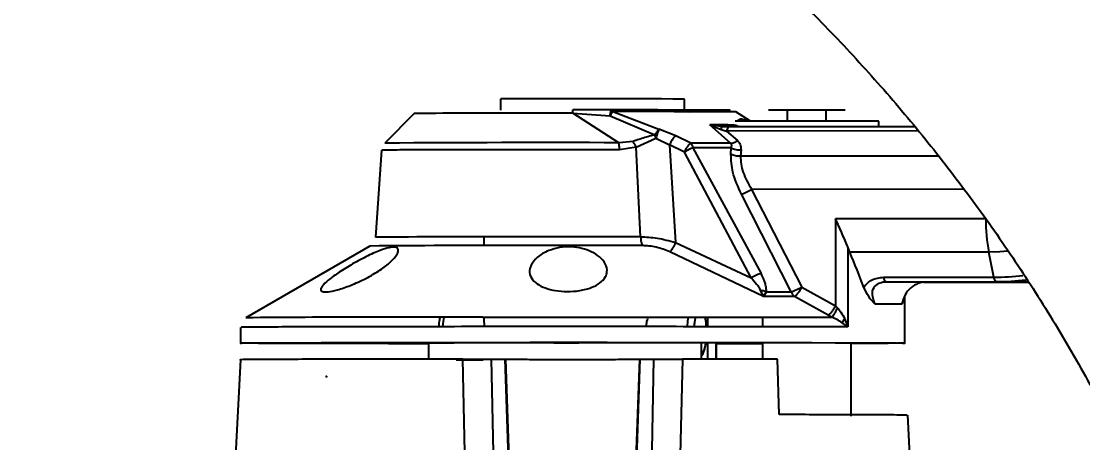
# Model space of a CAD drawing. Header units: millimetres. Extents: x 2371 to 4515, y 843 to 2359.
# Drawn here: x 3261.1 to 3357, y 1316.4 to 1354.4 of the extents above; entities that cross this region are included whole.
import ezdxf

# ---------------------------------------------------------------- set-up
doc = ezdxf.new("R2010")
doc.units = ezdxf.units.MM
doc.layers.add('AM_5', color=3, linetype='Continuous', lineweight=25)
doc.styles.add('SLDTEXTSTYLE1', font='txt.shx', dxfattribs={"width": 0.7, "bigfont": 'gbcbig.shx'})
doc.dimstyles.new('SLDDIMSTYLE12$0', dxfattribs={"dimtxt": 12, "dimasz": 10, "dimexe": 0, "dimexo": 0.0625, "dimgap": 0.875, "dimtad": 1, "dimdec": 1, "dimlfac": 1.8, "dimrnd": 1e-09, "dimzin": 12, "dimdsep": 46, "dimtxsty": 'SLDTEXTSTYLE1', "dimcen": 0.09, "dimdle": 8.16, "dimclrd": 3, "dimclre": 3, "dimadec": 0, "dimazin": 3, "dimtfac": 1, "dimtdec": 1, "dimtofl": 0, "dimtmove": 0, "dimatfit": 3, "dimfxl": 0, "dimfrac": 2, "dimtolj": 1, "dimlwd": 5, "dimlwe": 5, "dimarcsym": 0})
doc.dimstyles.new('SLDDIMSTYLE12$3', dxfattribs={"dimtxt": 12, "dimasz": 10, "dimexe": 0, "dimexo": 0.0625, "dimgap": 0.875, "dimtad": 1, "dimdec": 1, "dimlfac": 1.8, "dimrnd": 1e-09, "dimzin": 12, "dimdsep": 46, "dimtxsty": 'SLDTEXTSTYLE1', "dimcen": 0.09, "dimdle": 8.16, "dimclrd": 3, "dimclre": 3, "dimadec": 0, "dimazin": 3, "dimtfac": 1, "dimtdec": 1, "dimtofl": 0, "dimtmove": 0, "dimatfit": 3, "dimfxl": 0, "dimfrac": 2, "dimtolj": 1, "dimlwd": 5, "dimlwe": 5, "dimarcsym": 0})

# ---------------------------------------------------------------- blocks, each defined once
blk = doc.blocks.new('*D55')
at = {"layer": 'AM_5', "color": 3, "lineweight": 5, "transparency": 16777216}
blk.add_line((3225.838, 1387.732), (3225.838, 1423.524), dxfattribs=at)
at = {"layer": 'AM_5', "color": 3, "linetype": 'Continuous', "lineweight": 5, "transparency": 16777216}
for p, q in [((3235.838, 1423.524), (3392.915, 1423.524)), ((3402.915, 1321.833), (3402.915, 1423.524))]:
    blk.add_line(p, q, dxfattribs=at)
at = {"layer": 'AM_5', "color": 3, "transparency": 16777216}
for points in [[(3235.838, 1425.19), (3235.838, 1421.857), (3225.838, 1423.524)], [(3392.915, 1425.19), (3392.915, 1421.857), (3402.915, 1423.524)]]:
    blk.add_solid(points, dxfattribs=at)
at = {"layer": 'Defpoints', "color": 0, "transparency": 16777216}
for p in [(3402.915, 1423.524), (3225.838, 1387.67), (3402.915, 1321.77)]:
    blk.add_point(p, dxfattribs=at)
at = {"layer": 'AM_5', "color": 0, "transparency": 16777216, "insert": (3314.376, 1430.399), "char_height": 12, "attachment_point": 5, "style": 'SLDTEXTSTYLE1'}
blk.add_mtext('\\A1;178', dxfattribs=at)
blk = doc.blocks.new('*D61')
at = {"layer": 'AM_5', "color": 3, "lineweight": 5, "transparency": 16777216}
blk.add_line((3518.182, 1364.985), (3532.532, 1364.985), dxfattribs=at)
at = {"layer": 'AM_5', "color": 3, "linetype": 'Continuous', "lineweight": 5, "transparency": 16777216}
for p, q in [((3532.532, 1354.985), (3532.532, 1257.536)), ((3272.587, 1247.536), (3532.532, 1247.536))]:
    blk.add_line(p, q, dxfattribs=at)
at = {"layer": 'AM_5', "color": 3, "transparency": 16777216}
for points in [[(3530.866, 1354.985), (3534.199, 1354.985), (3532.532, 1364.985)], [(3530.866, 1257.536), (3534.199, 1257.536), (3532.532, 1247.536)]]:
    blk.add_solid(points, dxfattribs=at)
at = {"layer": 'Defpoints', "color": 0, "transparency": 16777216}
for p in [(3518.119, 1364.985), (3272.525, 1247.536), (3532.532, 1247.536)]:
    blk.add_point(p, dxfattribs=at)
at = {"layer": 'AM_5', "color": 0, "transparency": 16777216, "insert": (3525.657, 1315.491), "char_height": 12, "attachment_point": 5, "rotation": 90, "style": 'SLDTEXTSTYLE1'}
blk.add_mtext('\\A1;115', dxfattribs=at)
blk = doc.blocks.new('*D47')
at = {"layer": 'AM_5', "color": 3, "linetype": 'Continuous', "lineweight": 5, "transparency": 16777216}
blk.add_line((3389.652, 1400.292), (3355.969, 1374.292), dxfattribs=at)
at = {"layer": 'AM_5', "color": 3, "lineweight": 5, "transparency": 16777216}
for p, q in [((3288.593, 1322.354), (3288.773, 1322.354)), ((3288.683, 1322.264), (3288.683, 1322.444))]:
    blk.add_line(p, q, dxfattribs=at)
at = {"layer": 'AM_5', "color": 3, "transparency": 16777216}
blk.add_solid([(3354.951, 1375.611), (3356.988, 1372.973), (3348.053, 1368.182)], dxfattribs=at)
at = {"layer": 'Defpoints', "color": 0, "transparency": 16777216}
for p in [(3348.053, 1368.182), (3229.312, 1276.527)]:
    blk.add_point(p, dxfattribs=at)
at = {"layer": 'AM_5', "color": 0, "transparency": 16777216, "insert": (3372.568, 1395.789), "char_height": 12, "attachment_point": 5, "rotation": 37.66418, "style": 'SLDTEXTSTYLE1'}
blk.add_mtext('\\A1;%%C345', dxfattribs=at)

msp = doc.modelspace()

# ---------------------------------------------------------------- linework, layer by layer
at = {"color": 7, "linetype": 'Continuous', "lineweight": 25}
for p, q in [((3304.429, 1346.373), (3304.429, 1347.373)), ((3321.011, 1346.365), (3321.011, 1347.365)), ((3296.622, 1346.058), (3293.954, 1343.39)), ((3310.94, 1346.089), (3306.976, 1346.088)), ((3314.422, 1346.381), (3310.939, 1346.38)), ((3315.087, 1343.425), (3310.94, 1346.089)), ((3310.94, 1346.089), (3314.326, 1345.849)), ((3314.326, 1345.849), (3314.35, 1346.129)), ((3314.378, 1346.296), (3314.401, 1346.361)), ((3314.401, 1346.361), (3314.422, 1346.381)), ((3314.554, 1346.228), (3318.719, 1344.64)), ((3326.969, 1345.373), (3325.659, 1346.197)), ((3330.331, 1346.358), (3328.599, 1346.364)), ((3330.331, 1345.377), (3330.331, 1346.358)), ((3333.795, 1346.358), (3330.331, 1346.358)), ((3335.527, 1346.364), (3333.795, 1346.358)), ((3333.795, 1346.358), (3333.795, 1345.377)), ((3314.326, 1345.849), (3318.359, 1344.13)), ((3325.19, 1343.376), (3323.299, 1345.029)), ((3323.299, 1345.029), (3324.326, 1344.607)), ((3324.082, 1344.913), (3323.299, 1345.029)), ((3324.346, 1344.874), (3324.082, 1344.913)), ((3326.071, 1345.563), (3325.814, 1345.385)), ((3338.563, 1344.882), (3338.563, 1345.364)), ((3318.442, 1343.846), (3318.4, 1343.99)), ((3320.23, 1344.048), (3318.719, 1344.64)), ((3321.588, 1343.383), (3320.23, 1344.048)), ((3324.326, 1344.607), (3324.829, 1344.476)), ((3324.99, 1344.848), (3324.338, 1344.865)), ((3324.528, 1344.873), (3324.346, 1344.874)), ((3324.346, 1344.874), (3325.049, 1344.874)), ((3342.149, 1344.486), (3324.829, 1344.476)), ((3324.829, 1344.476), (3325.805, 1343.622)), ((3325.049, 1344.874), (3330.271, 1344.877)), ((3330.271, 1344.877), (3341.834, 1344.884)), ((3316.386, 1343.547), (3315.087, 1343.425)), ((3316.647, 1343.032), (3315.158, 1342.788)), ((3316.647, 1343.032), (3318.442, 1343.846)), ((3317.06, 1334.939), (3316.647, 1343.032)), ((3318.442, 1343.846), (3319.682, 1343.237)), ((3319.682, 1343.237), (3320.199, 1334.421)), ((3321.018, 1342.573), (3319.682, 1343.237)), ((3293.664, 1342.755), (3293.115, 1334.903)), ((3327.05, 1331.247), (3321.018, 1342.573)), ((3321.791, 1342.969), (3327.938, 1331.644)), ((3325.249, 1342.963), (3321.791, 1342.969)), ((3325.222, 1342.382), (3325.249, 1342.963)), ((3326.128, 1342.795), (3326.091, 1342.214)), ((3343.94, 1342.225), (3326.091, 1342.214)), ((3346.269, 1339.228), (3327.075, 1339.217)), ((3327.075, 1339.217), (3331.617, 1330.407)), ((3330.653, 1329.975), (3326.164, 1338.785)), ((3348.226, 1336.563), (3334.659, 1336.555)), ((3334.659, 1336.555), (3334.659, 1328.726)), ((3302.915, 1334.937), (3302.915, 1334.142)), ((3320.199, 1334.421), (3327.05, 1331.247)), ((3292.617, 1334.107), (3281.415, 1327.64)), ((3328.166, 1329.548), (3319.696, 1333.591)), ((3335.763, 1334.02), (3335.763, 1326.81)), ((3335.944, 1333.553), (3335.763, 1334.02)), ((3348.502, 1333.561), (3335.944, 1333.553)), ((3348.971, 1331.291), (3348.502, 1333.561)), ((3338.825, 1330.835), (3339.198, 1330.914)), ((3339.022, 1331.285), (3348.971, 1331.291)), ((3339.242, 1330.883), (3349.191, 1330.889)), ((3342.826, 1330.856), (3352.077, 1330.862)), ((3352.073, 1330.868), (3349.191, 1330.889)), ((3327.854, 1330.132), (3328.029, 1329.743)), ((3328.029, 1329.743), (3328.166, 1329.548)), ((3328.251, 1329.683), (3328.029, 1329.743)), ((3328.166, 1329.548), (3328.251, 1329.683)), ((3328.251, 1329.683), (3328.415, 1329.98)), ((3330.653, 1329.975), (3330.781, 1329.728)), ((3330.781, 1329.728), (3330.96, 1329.542)), ((3331.617, 1330.407), (3334.659, 1328.726)), ((3340.915, 1325.351), (3340.915, 1329.606)), ((3333.989, 1327.862), (3330.96, 1329.542)), ((3334.659, 1328.726), (3334.834, 1328.543)), ((3302.915, 1327.7), (3302.915, 1327.529)), ((3323.139, 1326.832), (3323.139, 1327.697)), ((3328.063, 1327.691), (3328.063, 1326.827)), ((3334.336, 1327.678), (3333.989, 1327.862)), ((3280.915, 1326.774), (3280.915, 1325.351)), ((3302.915, 1327.524), (3302.919, 1326.836)), ((3335.763, 1326.81), (3335.273, 1327.187)), ((3335.481, 1327.562), (3335.763, 1326.81)), ((3297.915, 1325.351), (3297.915, 1323.851)), ((3322.547, 1323.864), (3322.547, 1325.364)), ((3323.139, 1323.853), (3323.139, 1325.363)), ((3323.915, 1325.351), (3323.856, 1325.354)), ((3323.856, 1325.354), (3323.856, 1323.854)), ((3323.915, 1323.851), (3323.915, 1325.351)), ((3328.063, 1325.364), (3328.063, 1323.904)), ((3336.063, 1318.764), (3336.063, 1325.364)), ((3280.915, 1323.851), (3279.912, 1304.706)), ((3300.397, 1323.85), (3302.843, 1323.852)), ((3302.177, 1272.99), (3300.992, 1323.912)), ((3304.652, 1272.952), (3303.592, 1323.909)), ((3303.592, 1323.909), (3304.804, 1323.898)), ((3304.804, 1323.898), (3306.293, 1280.879)), ((3304.804, 1323.898), (3304.882, 1323.897)), ((3306.344, 1281.767), (3304.882, 1323.897)), ((3316.948, 1323.897), (3315.487, 1281.767)), ((3315.537, 1280.879), (3317.026, 1323.898)), ((3316.948, 1323.897), (3317.026, 1323.898)), ((3317.026, 1323.898), (3318.238, 1323.909)), ((3318.238, 1323.909), (3317.178, 1272.952)), ((3320.838, 1323.912), (3319.653, 1272.99)), ((3329.573, 1318.902), (3329.423, 1323.902)), ((3342.397, 1295.571), (3341.177, 1318.851))]:
    msp.add_line(p, q, dxfattribs=at)
at = {"color": 7, "linetype": 'Continuous', "lineweight": 25, "flags": 128}
for points in [[(3317.232, 1334.144), (3315.857, 1334.145), (3314.452, 1334.146), (3313.025, 1334.146), (3311.585, 1334.146), (3310.14, 1334.146), (3308.701, 1334.146), (3307.275, 1334.146), (3305.872, 1334.145)], [(3350.212, 1333.644), (3349.513, 1333.59), (3348.502, 1333.561)], [(3349.191, 1330.889), (3349.159, 1330.896), (3349.128, 1330.916), (3349.097, 1330.95), (3349.068, 1330.996), (3349.04, 1331.053), (3349.015, 1331.123), (3348.991, 1331.202), (3348.971, 1331.291)], [(3328.415, 1329.98), (3328.71, 1329.98), (3329.002, 1329.979), (3329.288, 1329.978), (3329.57, 1329.978), (3329.848, 1329.977), (3330.121, 1329.977), (3330.39, 1329.976), (3330.653, 1329.975)], [(3299.28, 1327.698), (3299.224, 1327.306), (3299.185, 1326.838)], [(3321.293, 1326.844), (3321.333, 1327.319), (3321.392, 1327.725)], [(3297.915, 1325.293), (3297.086, 1325.294), (3294.289, 1325.298), (3291.687, 1325.302), (3289.31, 1325.307), (3287.186, 1325.312), (3285.34, 1325.318), (3283.795, 1325.324), (3282.567, 1325.33), (3281.672, 1325.337), (3281.119, 1325.344), (3280.916, 1325.351), (3281.065, 1325.358), (3281.563, 1325.364), (3282.406, 1325.371), (3283.583, 1325.378), (3285.08, 1325.384), (3286.88, 1325.389), (3288.962, 1325.395), (3291.302, 1325.4), (3293.871, 1325.404), (3296.64, 1325.408), (3299.577, 1325.41), (3302.646, 1325.413), (3305.813, 1325.414), (3309.039, 1325.415), (3312.287, 1325.415), (3315.519, 1325.414), (3318.697, 1325.413), (3321.784, 1325.411), (3324.744, 1325.408), (3327.541, 1325.405), (3330.144, 1325.4), (3332.52, 1325.396), (3334.644, 1325.39), (3336.49, 1325.385), (3338.035, 1325.379), (3339.263, 1325.372), (3340.158, 1325.365), (3340.711, 1325.359), (3340.914, 1325.352), (3340.765, 1325.345), (3340.267, 1325.338), (3339.424, 1325.331), (3338.247, 1325.325), (3336.75, 1325.319), (3336.063, 1325.316)], [(3292.638, 1325.367), (3293.678, 1325.368), (3294.501, 1325.37), (3295.018, 1325.372), (3295.172, 1325.374), (3294.947, 1325.377), (3294.367, 1325.379), (3293.495, 1325.38), (3292.426, 1325.381), (3291.276, 1325.381), (3290.168, 1325.381), (3289.224, 1325.379), (3288.545, 1325.377), (3288.205, 1325.375), (3288.241, 1325.372), (3288.649, 1325.37), (3289.385, 1325.368), (3290.368, 1325.367), (3291.493, 1325.366), (3292.638, 1325.367)], [(3297.915, 1325.348), (3297.406, 1325.347), (3297.029, 1325.346), (3296.881, 1325.344), (3296.977, 1325.343), (3297.306, 1325.341), (3297.837, 1325.34), (3297.915, 1325.34)], [(3311.496, 1325.391), (3312.536, 1325.392), (3313.359, 1325.394), (3313.876, 1325.396), (3314.03, 1325.398), (3313.805, 1325.401), (3313.225, 1325.403), (3312.353, 1325.405), (3311.284, 1325.405), (3310.134, 1325.406), (3309.026, 1325.405), (3308.082, 1325.403), (3307.403, 1325.401), (3307.063, 1325.399), (3307.099, 1325.397), (3307.507, 1325.394), (3308.242, 1325.392), (3309.226, 1325.391), (3310.351, 1325.391), (3311.496, 1325.391)], [(3323.856, 1325.354), (3324.424, 1325.355), (3324.801, 1325.356), (3324.949, 1325.358), (3324.853, 1325.36), (3324.524, 1325.361), (3323.993, 1325.362), (3323.312, 1325.363), (3322.547, 1325.364)], [(3328.063, 1325.298), (3327.959, 1325.298), (3325.19, 1325.295), (3323.915, 1325.293)]]:
    msp.add_lwpolyline(points, dxfattribs=at)
at = {"color": 7, "linetype": 'Continuous', "lineweight": 25}
for centre, radius, start, end in [((3310.715, -2959.987), 4307.364, 89.863044, 90.083616), ((3304.417, 421.228), 924.863, 89.841485, 90.482886), ((3317.032, 224.695), 1121.535, 89.559285, 90.126636), ((3319.888, -151.315), 1496.347, 89.785585, 89.869384), ((3331.97, 176.729), 1168.654, 89.676774, 90.313028), ((3308.561, -1091.401), 2434.835, 89.84643, 90.343727), ((3316.217, -2554.136), 3897.522, 89.868101, 89.921049), ((3363.485, 1336.45), 15.259, 179.57667, 190.91491), ((3309.433, -1579.063), 2914.012, 89.850034, 90.320855), ((3302.849, 58.473), 1275.675, 89.864263, 90.459581), ((3348.958, 1351.266), 19.976, 270.03668, 277.56628), ((3349.178, 1351.234), 20.345, 270.03668, 277.54673), ((3320.368, -2912.833), 4242.388, 89.85695, 89.894675), ((3298.109, -798.772), 2126.477, 89.874039, 90.449805), ((3311.673, -1537.673), 2863.057, 89.782405, 90.275337), ((3225.916, 1249.036), 75, 10.54851, 92.46086)]:
    msp.add_arc(centre, radius, start, end, dxfattribs=at)
msp.add_ellipse((3310.915, 1321.518), major_axis=(-15.33, 38.74), ratio=0.665646, start_param=4.677315, end_param=4.759962, dxfattribs=at)
for points, knots in [([(3225.482, 1078.805), (3228.043, 1078.83), (3231.623, 1078.865), (3236.892, 1079.144), (3241.357, 1079.479), (3246.673, 1080.044), (3252.242, 1080.818), (3258.055, 1081.828), (3264.026, 1083.084), (3270.102, 1084.595), (3276.24, 1086.365), (3282.406, 1088.399), (3288.569, 1090.699), (3294.706, 1093.264), (3300.794, 1096.094), (3306.814, 1099.188), (3312.746, 1102.543), (3318.575, 1106.155), (3324.285, 1110.021), (3329.861, 1114.135), (3335.288, 1118.492), (3340.554, 1123.086), (3345.645, 1127.911), (3350.55, 1132.958), (3355.257, 1138.221), (3359.755, 1143.691), (3364.033, 1149.36), (3368.081, 1155.217), (3371.891, 1161.253), (3375.453, 1167.459), (3378.758, 1173.824), (3381.799, 1180.336), (3384.568, 1186.986), (3387.058, 1193.76), (3389.264, 1200.648), (3391.178, 1207.637), (3392.797, 1214.714), (3394.115, 1221.868), (3395.128, 1229.085), (3395.832, 1236.352), (3396.225, 1243.656), (3396.304, 1250.984), (3396.067, 1258.322), (3395.513, 1265.657), (3394.641, 1272.974), (3393.45, 1280.261), (3391.942, 1287.504), (3390.117, 1294.689), (3387.977, 1301.802), (3385.523, 1308.829), (3382.758, 1315.758), (3379.685, 1322.574), (3376.308, 1329.265), (3372.631, 1335.816), (3368.657, 1342.216), (3364.392, 1348.452), (3359.841, 1354.51), (3355.009, 1360.378), (3349.902, 1366.045), (3344.525, 1371.497), (3339.078, 1376.545), (3333.605, 1381.197), (3328.147, 1385.466), (3322.522, 1389.509), (3316.74, 1393.317), (3310.813, 1396.885), (3304.75, 1400.207), (3298.565, 1403.278), (3292.268, 1406.091), (3285.874, 1408.643), (3279.399, 1410.929), (3272.862, 1412.945), (3266.287, 1414.688), (3259.714, 1416.153), (3253.22, 1417.334), (3246.93, 1418.231), (3241.407, 1418.815), (3236.524, 1419.182), (3231.7, 1419.422), (3225.725, 1419.539), (3220.209, 1419.429), (3214.939, 1419.157), (3210.475, 1418.82), (3205.159, 1418.255), (3199.59, 1417.481), (3193.776, 1416.471), (3187.805, 1415.215), (3181.729, 1413.705), (3175.591, 1411.934), (3169.426, 1409.9), (3163.262, 1407.6), (3157.126, 1405.035), (3151.038, 1402.205), (3145.018, 1399.111), (3139.085, 1395.756), (3133.256, 1392.144), (3127.546, 1388.278), (3121.971, 1384.164), (3116.544, 1379.807), (3111.278, 1375.213), (3106.187, 1370.388), (3101.282, 1365.341), (3096.575, 1360.078), (3092.077, 1354.608), (3087.799, 1348.94), (3083.75, 1343.082), (3079.94, 1337.046), (3076.379, 1330.84), (3073.074, 1324.475), (3070.031, 1317.963), (3067.269, 1311.312), (3064.932, 1305.03), (3063.654, 1300.924), (3063.09, 1299.116)], [0, 0, 0, 0, 0.010207, 0.014274, 0.021037, 0.028056, 0.035587, 0.043451, 0.051578, 0.059911, 0.06841, 0.077044, 0.085791, 0.094634, 0.103558, 0.112554, 0.121612, 0.130726, 0.13989, 0.149098, 0.158347, 0.167633, 0.176954, 0.186306, 0.195688, 0.205098, 0.214535, 0.223996, 0.233481, 0.242989, 0.252518, 0.262068, 0.271639, 0.281229, 0.290838, 0.300466, 0.310113, 0.319778, 0.329461, 0.339162, 0.348881, 0.358618, 0.368373, 0.378146, 0.387938, 0.397748, 0.407578, 0.417427, 0.427296, 0.437185, 0.447097, 0.457031, 0.466988, 0.47697, 0.486979, 0.497016, 0.507082, 0.517181, 0.527315, 0.537488, 0.547704, 0.556915, 0.566123, 0.575327, 0.584526, 0.593719, 0.602905, 0.612082, 0.621247, 0.630396, 0.639524, 0.64862, 0.657668, 0.666638, 0.675463, 0.683979, 0.691963, 0.697606, 0.703501, 0.71122, 0.721427, 0.725494, 0.732257, 0.739276, 0.746807, 0.754671, 0.762798, 0.771131, 0.77963, 0.788264, 0.797011, 0.805853, 0.814778, 0.823774, 0.832832, 0.841946, 0.85111, 0.860318, 0.869567, 0.878853, 0.888174, 0.897526, 0.906908, 0.916318, 0.925755, 0.935216, 0.944701, 0.954208, 0.963738, 0.973288, 0.982858, 0.992449, 1, 1, 1, 1]), ([(3226.298, 1399.494), (3228.699, 1399.457), (3232.058, 1399.404), (3237, 1399.1), (3241.19, 1398.744), (3246.177, 1398.153), (3251.398, 1397.353), (3256.844, 1396.315), (3262.432, 1395.031), (3268.111, 1393.493), (3273.839, 1391.695), (3279.583, 1389.635), (3285.313, 1387.311), (3291.005, 1384.723), (3296.637, 1381.873), (3302.189, 1378.763), (3307.642, 1375.396), (3312.98, 1371.777), (3318.185, 1367.91), (3323.244, 1363.801), (3328.142, 1359.457), (3332.866, 1354.885), (3337.401, 1350.091), (3341.737, 1345.086), (3345.862, 1339.876), (3349.764, 1334.473), (3353.434, 1328.886), (3356.86, 1323.125), (3360.034, 1317.201), (3362.948, 1311.126), (3365.593, 1304.911), (3367.961, 1298.569), (3370.045, 1292.112), (3371.84, 1285.552), (3373.34, 1278.904), (3374.539, 1272.18), (3375.435, 1265.394), (3376.011, 1258.561), (3376.285, 1252.494), (3376.233, 1248.71), (3376.213, 1247.217)], [0, 0, 0, 0, 0.030295, 0.042386, 0.06249, 0.08336, 0.105754, 0.129143, 0.153315, 0.178102, 0.203384, 0.229071, 0.255096, 0.281407, 0.307965, 0.334738, 0.361698, 0.388826, 0.416105, 0.443519, 0.471057, 0.498709, 0.526466, 0.554321, 0.582267, 0.6103, 0.638414, 0.666606, 0.694872, 0.72321, 0.751616, 0.780088, 0.808626, 0.837227, 0.86589, 0.894615, 0.9234, 0.952246, 0.981152, 1, 1, 1, 1]), ([(3314.554, 1346.228), (3314.516, 1346.179), (3314.441, 1346.081), (3314.364, 1345.926), (3314.326, 1345.849)], [0, 0, 0, 0, 0.5, 1, 1, 1, 1]), ([(3314.35, 1346.129), (3314.354, 1346.145), (3314.362, 1346.179), (3314.368, 1346.211), (3314.37, 1346.251), (3314.376, 1346.275), (3314.378, 1346.294), (3314.378, 1346.295), (3314.378, 1346.295), (3314.378, 1346.296), (3314.378, 1346.296), (3314.378, 1346.296)], [0, 0, 0, 0, 0.238986, 0.50804, 0.541991, 0.977906, 0.994179, 0.998396, 0.999525, 0.999942, 1, 1, 1, 1]), ([(3321.187, 1346.33), (3321.96, 1346.332), (3323.533, 1346.336), (3324.867, 1346.344), (3325.287, 1346.352), (3324.725, 1346.36), (3323.257, 1346.367), (3320.926, 1346.373), (3317.922, 1346.378), (3315.575, 1346.38), (3314.422, 1346.381)], [0, 0, 0, 0, 0.122854, 0.25, 0.377146, 0.5, 0.622854, 0.75, 0.877146, 1, 1, 1, 1]), ([(3325.488, 1345.022), (3325.546, 1345.019), (3325.624, 1345.015), (3325.738, 1344.978), (3325.767, 1344.968)], [0, 0, 0, 0, 0.7390076, 1, 1, 1, 1]), ([(3325.917, 1344.875), (3325.848, 1344.881), (3325.696, 1344.894), (3325.561, 1344.977), (3325.488, 1345.022)], [0, 0, 0, 0, 0.453842, 1, 1, 1, 1]), ([(3326.732, 1345.372), (3326.726, 1345.375), (3326.402, 1345.541), (3326.235, 1345.552), (3326.071, 1345.563)], [0, 0, 0, 0, 0.018268, 1, 1, 1, 1]), ([(3318.359, 1344.13), (3318.245, 1344.105), (3317.931, 1344.035), (3317.264, 1343.835), (3316.73, 1343.66), (3316.386, 1343.547)], [0, 0, 0, 0, 0.168585, 0.464004, 1, 1, 1, 1]), ([(3318.719, 1344.64), (3318.661, 1344.58), (3318.547, 1344.46), (3318.422, 1344.24), (3318.359, 1344.13)], [0, 0, 0, 0, 0.5, 1, 1, 1, 1]), ([(3318.4, 1343.99), (3318.4, 1343.991), (3318.4, 1343.991), (3318.399, 1343.992), (3318.399, 1343.993), (3318.398, 1343.996), (3318.397, 1344.001), (3318.394, 1344.011), (3318.388, 1344.032), (3318.376, 1344.073), (3318.366, 1344.107), (3318.359, 1344.13)], [0, 0, 0, 0, 0.001806, 0.005014, 0.015636, 0.031294, 0.062608, 0.125235, 0.250466, 0.500758, 1, 1, 1, 1]), ([(3318.719, 1344.64), (3318.697, 1344.586), (3318.662, 1344.496), (3318.59, 1344.298), (3318.52, 1344.089), (3318.468, 1343.926), (3318.442, 1343.846)], [0, 0, 0, 0, 0.302087, 0.504257, 0.757387, 1, 1, 1, 1]), ([(3319.682, 1343.237), (3319.724, 1343.323), (3319.809, 1343.499), (3319.956, 1343.737), (3320.103, 1343.934), (3320.188, 1344.01), (3320.23, 1344.048)], [0, 0, 0, 0, 0.244619, 0.500002, 0.755384, 1, 1, 1, 1]), ([(3324.346, 1344.874), (3324.344, 1344.871), (3324.34, 1344.864), (3324.335, 1344.809), (3324.331, 1344.726), (3324.328, 1344.647), (3324.326, 1344.607)], [0, 0, 0, 0, 0.2509657, 0.5042502, 0.7553533, 1, 1, 1, 1]), ([(3316.647, 1343.032), (3316.608, 1343.126), (3316.531, 1343.313), (3316.434, 1343.47), (3316.386, 1343.547)], [0, 0, 0, 0, 0.502158, 1, 1, 1, 1]), ([(3321.018, 1342.573), (3321.061, 1342.659), (3321.151, 1342.837), (3321.305, 1343.076), (3321.458, 1343.273), (3321.545, 1343.347), (3321.588, 1343.383)], [0, 0, 0, 0, 0.2444, 0.49997, 0.755555, 1, 1, 1, 1]), ([(3321.588, 1343.383), (3321.63, 1343.327), (3321.714, 1343.215), (3321.765, 1343.051), (3321.791, 1342.969)], [0, 0, 0, 0, 0.5, 1, 1, 1, 1]), ([(3325.19, 1343.376), (3325.237, 1343.378), (3325.332, 1343.383), (3325.489, 1343.432), (3325.65, 1343.509), (3325.754, 1343.585), (3325.805, 1343.622)], [0, 0, 0, 0, 0.247453, 0.499968, 0.752499, 1, 1, 1, 1]), ([(3325.249, 1342.963), (3325.273, 1343.042), (3325.308, 1343.154), (3325.263, 1343.296), (3325.213, 1343.35), (3325.19, 1343.376)], [0, 0, 0, 0, 0.557798, 0.788916, 1, 1, 1, 1]), ([(3325.805, 1343.622), (3325.903, 1343.51), (3326.111, 1343.274), (3326.122, 1342.96), (3326.128, 1342.795)], [0, 0, 0, 0, 0.471453, 1, 1, 1, 1]), ([(3315.158, 1342.788), (3313.668, 1342.789), (3310.687, 1342.79), (3306.154, 1342.788), (3301.968, 1342.785), (3298.383, 1342.779), (3295.682, 1342.771), (3293.963, 1342.762), (3293.785, 1342.756), (3293.699, 1342.753)], [0, 0, 0, 0, 0.144192, 0.288383, 0.432575, 0.576766, 0.720958, 0.86515, 1, 1, 1, 1]), ([(3321.419, 1342.799), (3321.419, 1342.799), (3321.418, 1342.799), (3321.417, 1342.798), (3321.415, 1342.797), (3321.411, 1342.795), (3321.404, 1342.791), (3321.389, 1342.784), (3321.36, 1342.768), (3321.3, 1342.737), (3321.182, 1342.672), (3321.083, 1342.612), (3321.018, 1342.573)], [0, 0, 0, 0, 0.001045, 0.003065, 0.008281, 0.016921, 0.032546, 0.063795, 0.126292, 0.251273, 0.501129, 1, 1, 1, 1]), ([(3321.791, 1342.969), (3321.733, 1342.946), (3321.618, 1342.898), (3321.485, 1342.832), (3321.419, 1342.799)], [0, 0, 0, 0, 0.5, 1, 1, 1, 1]), ([(3326.164, 1338.785), (3325.857, 1339.451), (3325.289, 1340.686), (3325.243, 1341.847), (3325.222, 1342.382)], [0, 0, 0, 0, 0.539506, 1, 1, 1, 1]), ([(3326.091, 1342.214), (3326.016, 1342.21), (3325.865, 1342.202), (3325.633, 1342.231), (3325.41, 1342.289), (3325.285, 1342.351), (3325.222, 1342.382)], [0, 0, 0, 0, 0.242489, 0.494409, 0.74924, 1, 1, 1, 1]), ([(3325.249, 1342.963), (3325.31, 1342.932), (3325.435, 1342.87), (3325.659, 1342.811), (3325.896, 1342.781), (3326.051, 1342.79), (3326.128, 1342.795)], [0, 0, 0, 0, 0.246502, 0.500004, 0.753505, 1, 1, 1, 1]), ([(3326.091, 1342.214), (3326.096, 1341.981), (3326.107, 1341.508), (3326.368, 1340.478), (3326.792, 1339.721), (3327.075, 1339.217)], [0, 0, 0, 0, 0.2446516, 0.496463, 1, 1, 1, 1]), ([(3326.164, 1338.785), (3326.225, 1338.807), (3326.349, 1338.853), (3326.585, 1338.959), (3326.835, 1339.083), (3326.996, 1339.173), (3327.075, 1339.217)], [0, 0, 0, 0, 0.245075, 0.499996, 0.754919, 1, 1, 1, 1]), ([(3335.763, 1334.02), (3335.603, 1334.414), (3335.27, 1335.235), (3334.854, 1336.102), (3334.661, 1336.55), (3334.659, 1336.555)], [0, 0, 0, 0, 0.477779, 0.994985, 1, 1, 1, 1]), ([(3317.06, 1334.939), (3317.558, 1334.918), (3318.616, 1334.872), (3319.652, 1334.577), (3320.199, 1334.421)], [0, 0, 0, 0, 0.471385, 1, 1, 1, 1]), ([(3320.199, 1334.421), (3320.162, 1334.333), (3320.086, 1334.152), (3319.951, 1333.908), (3319.816, 1333.707), (3319.735, 1333.629), (3319.696, 1333.591)], [0, 0, 0, 0, 0.2469575, 0.5031703, 0.7576949, 1, 1, 1, 1]), ([(3288.309, 1330.49), (3288.468, 1330.66), (3288.786, 1331), (3289.716, 1331.67), (3290.89, 1332.407), (3292.243, 1333.151), (3293.457, 1333.707), (3294.363, 1333.993), (3294.922, 1334.035), (3295.19, 1333.871), (3295.18, 1333.605), (3294.987, 1333.214), (3294.515, 1332.674), (3293.544, 1331.92), (3292.285, 1331.178), (3290.906, 1330.55), (3289.686, 1330.138), (3288.803, 1329.959), (3288.296, 1329.98), (3288.11, 1330.154), (3288.242, 1330.377), (3288.309, 1330.49)], [0, 0, 0, 0, 0.0572959, 0.1144064, 0.1768523, 0.2429092, 0.3066203, 0.3511087, 0.3957411, 0.4371029, 0.4799762, 0.5018932, 0.5637013, 0.6253391, 0.691324, 0.755612, 0.8133895, 0.8639885, 0.9099509, 0.954615, 1, 1, 1, 1]), ([(3307.167, 1332.382), (3307.331, 1332.628), (3307.659, 1333.12), (3308.627, 1333.681), (3309.731, 1333.995), (3310.793, 1334.062), (3311.794, 1333.917), (3312.673, 1333.602), (3313.421, 1333.123), (3313.95, 1332.487), (3314.082, 1331.866), (3313.898, 1331.266), (3313.417, 1330.73), (3312.483, 1330.27), (3311.325, 1330.022), (3310.165, 1329.982), (3309.109, 1330.113), (3308.2, 1330.393), (3307.486, 1330.819), (3307.05, 1331.39), (3306.989, 1331.939), (3307.125, 1332.278), (3307.167, 1332.382)], [0, 0, 0, 0, 0.063087, 0.126441, 0.171673, 0.217072, 0.258606, 0.301035, 0.348883, 0.404623, 0.467741, 0.504328, 0.562636, 0.621168, 0.673865, 0.720989, 0.765716, 0.811139, 0.859772, 0.913518, 0.973314, 1, 1, 1, 1]), ([(3319.696, 1333.591), (3319.297, 1333.741), (3318.699, 1333.965), (3317.845, 1334.119), (3317.436, 1334.136), (3317.232, 1334.144)], [0, 0, 0, 0, 0.5029054, 0.7521632, 1, 1, 1, 1]), ([(3327.938, 1331.644), (3327.877, 1331.624), (3327.753, 1331.583), (3327.524, 1331.486), (3327.282, 1331.372), (3327.127, 1331.288), (3327.05, 1331.247)], [0, 0, 0, 0, 0.245495, 0.5, 0.754505, 1, 1, 1, 1]), ([(3328.415, 1329.98), (3328.416, 1330.088), (3328.419, 1330.317), (3328.291, 1330.884), (3328.085, 1331.329), (3327.938, 1331.644)], [0, 0, 0, 0, 0.205768, 0.4381197, 1, 1, 1, 1]), ([(3327.05, 1331.247), (3327.217, 1331.06), (3327.462, 1330.785), (3327.733, 1330.406), (3327.815, 1330.22), (3327.854, 1330.132)], [0, 0, 0, 0, 0.525093, 0.773335, 1, 1, 1, 1]), ([(3337.224, 1330.358), (3337.321, 1330.498), (3337.513, 1330.772), (3337.945, 1331.062), (3338.451, 1331.25), (3338.828, 1331.273), (3339.022, 1331.285)], [0, 0, 0, 0, 0.264356, 0.518291, 0.752151, 1, 1, 1, 1]), ([(3338.23, 1328.877), (3338.121, 1329.158), (3337.928, 1329.66), (3338.035, 1330.26), (3338.307, 1330.591), (3338.547, 1330.755), (3338.745, 1330.809), (3338.831, 1330.832)], [0, 0, 0, 0, 0.3799305, 0.6784143, 0.7999061, 0.9131646, 1, 1, 1, 1]), ([(3338.831, 1330.832), (3338.849, 1330.838), (3338.972, 1330.879), (3339.118, 1330.881), (3339.242, 1330.883)], [0, 0, 0, 0, 0.1469409, 1, 1, 1, 1]), ([(3339.179, 1330.911), (3339.158, 1330.934), (3339.118, 1330.98), (3339.064, 1331.109), (3339.036, 1331.226), (3339.022, 1331.285)], [0, 0, 0, 0, 0.331135, 0.665567, 1, 1, 1, 1]), ([(3339.242, 1330.883), (3339.221, 1330.883), (3339.199, 1330.884), (3339.179, 1330.911), (3339.179, 1330.911)], [0, 0, 0, 0, 0.990236, 1, 1, 1, 1]), ([(3342.826, 1330.856), (3342.707, 1330.85), (3342.475, 1330.838), (3342.113, 1330.733), (3341.769, 1330.567), (3341.314, 1330.234), (3340.849, 1329.639), (3340.724, 1329.139), (3340.653, 1328.86)], [0, 0, 0, 0, 0.098007, 0.19183, 0.292034, 0.399514, 0.663862, 1, 1, 1, 1]), ([(3327.854, 1330.132), (3327.953, 1330.119), (3328.156, 1330.093), (3328.328, 1330.018), (3328.415, 1329.98)], [0, 0, 0, 0, 0.491167, 1, 1, 1, 1]), ([(3330.653, 1329.975), (3330.714, 1329.995), (3330.839, 1330.037), (3331.089, 1330.142), (3331.358, 1330.269), (3331.532, 1330.362), (3331.617, 1330.407)], [0, 0, 0, 0, 0.244375, 0.5, 0.755626, 1, 1, 1, 1]), ([(3330.96, 1329.542), (3331.004, 1329.571), (3331.094, 1329.631), (3331.272, 1329.839), (3331.457, 1330.108), (3331.565, 1330.309), (3331.617, 1330.407)], [0, 0, 0, 0, 0.242592, 0.5, 0.757409, 1, 1, 1, 1]), ([(3338.23, 1328.877), (3338.038, 1329.076), (3337.683, 1329.443), (3337.368, 1330.07), (3337.224, 1330.358)], [0, 0, 0, 0, 0.540604, 1, 1, 1, 1]), ([(3334.659, 1328.726), (3334.605, 1328.628), (3334.494, 1328.425), (3334.305, 1328.154), (3334.124, 1327.947), (3334.033, 1327.89), (3333.989, 1327.862)], [0, 0, 0, 0, 0.242333, 0.499938, 0.757577, 1, 1, 1, 1]), ([(3298.943, 1327.697), (3298.923, 1327.602), (3298.874, 1327.365), (3298.835, 1327.066), (3298.829, 1326.864), (3298.828, 1326.833)], [0, 0, 0, 0, 0.360158, 0.900515, 1, 1, 1, 1]), ([(3302.784, 1327.7), (3304.215, 1327.701), (3307.078, 1327.703), (3311.506, 1327.703), (3315.908, 1327.702), (3320.201, 1327.7), (3324.289, 1327.696), (3328.068, 1327.691), (3331.502, 1327.685), (3333.391, 1327.681), (3334.336, 1327.678)], [0, 0, 0, 0, 0.1250002, 0.2500004, 0.3750005, 0.5000006, 0.6250005, 0.7500004, 0.8750002, 1, 1, 1, 1]), ([(3317.577, 1326.836), (3317.584, 1326.948), (3317.605, 1327.265), (3317.702, 1327.53), (3317.765, 1327.701)], [0, 0, 0, 0, 0.352094, 1, 1, 1, 1]), ([(3321.924, 1326.833), (3321.927, 1326.923), (3321.936, 1327.148), (3321.982, 1327.441), (3322.024, 1327.621), (3322.043, 1327.698)], [0, 0, 0, 0, 0.273688, 0.687255, 1, 1, 1, 1]), ([(3322.993, 1326.833), (3322.988, 1326.962), (3322.979, 1327.198), (3322.936, 1327.485), (3322.901, 1327.634), (3322.886, 1327.697)], [0, 0, 0, 0, 0.4100606, 0.7487263, 1, 1, 1, 1]), ([(3334.834, 1328.543), (3334.787, 1328.448), (3334.689, 1328.252), (3334.544, 1327.989), (3334.417, 1327.78), (3334.363, 1327.711), (3334.336, 1327.678)], [0, 0, 0, 0, 0.243228, 0.500005, 0.756779, 1, 1, 1, 1]), ([(3335.273, 1327.187), (3335.116, 1327.287), (3334.842, 1327.463), (3334.489, 1327.613), (3334.336, 1327.678)], [0, 0, 0, 0, 0.568421, 1, 1, 1, 1]), ([(3334.834, 1328.543), (3334.947, 1328.413), (3335.209, 1328.111), (3335.382, 1327.762), (3335.481, 1327.562)], [0, 0, 0, 0, 0.4289776, 1, 1, 1, 1]), ([(3335.763, 1326.81), (3334.705, 1326.813), (3332.588, 1326.819), (3328.542, 1326.826), (3324.008, 1326.832), (3319.057, 1326.836), (3313.859, 1326.838), (3308.57, 1326.838), (3303.353, 1326.836), (3298.368, 1326.833), (3293.77, 1326.827), (3289.698, 1326.82), (3286.283, 1326.811), (3283.613, 1326.801), (3281.831, 1326.791), (3280.942, 1326.781), (3281.008, 1326.776), (3281.031, 1326.774)], [0, 0, 0, 0, 0.068966, 0.137931, 0.206897, 0.275862, 0.344828, 0.413793, 0.482759, 0.551724, 0.62069, 0.689655, 0.758621, 0.827587, 0.896552, 0.965518, 1, 1, 1, 1]), ([(3335.481, 1327.562), (3335.434, 1327.496), (3335.341, 1327.364), (3335.295, 1327.246), (3335.273, 1327.187)], [0, 0, 0, 0, 0.499999, 1, 1, 1, 1]), ([(3322.547, 1324.194), (3322.572, 1324.217), (3322.682, 1324.32), (3322.765, 1324.566), (3322.874, 1324.912), (3322.932, 1325.181), (3322.949, 1325.34), (3322.952, 1325.363)], [0, 0, 0, 0, 0.0912693, 0.4016402, 0.6893557, 0.9550926, 1, 1, 1, 1]), ([(3322.926, 1325.363), (3322.921, 1325.327), (3322.9, 1325.169), (3322.842, 1324.932), (3322.755, 1324.675), (3322.656, 1324.473), (3322.583, 1324.44), (3322.547, 1324.424)], [0, 0, 0, 0, 0.0692263, 0.3041188, 0.538703, 0.7735956, 1, 1, 1, 1]), ([(3300.992, 1323.912), (3299.367, 1323.91), (3296.118, 1323.907), (3291.779, 1323.901), (3288.003, 1323.893), (3284.942, 1323.884), (3282.647, 1323.874), (3281.326, 1323.863), (3280.774, 1323.855), (3280.926, 1323.851), (3280.932, 1323.851)], [0, 0, 0, 0, 0.142093, 0.284186, 0.426279, 0.568372, 0.710465, 0.852558, 0.994651, 1, 1, 1, 1]), ([(3300.992, 1323.912), (3301.128, 1323.912), (3301.4, 1323.912), (3301.824, 1323.912), (3302.226, 1323.912), (3302.603, 1323.911), (3302.946, 1323.911), (3303.237, 1323.91), (3303.467, 1323.909), (3303.551, 1323.909), (3303.592, 1323.909)], [0, 0, 0, 0, 0.127216, 0.254434, 0.377921, 0.494728, 0.620624, 0.746733, 0.873295, 1, 1, 1, 1]), ([(3318.238, 1323.909), (3318.279, 1323.909), (3318.362, 1323.909), (3318.589, 1323.91), (3318.876, 1323.911), (3319.221, 1323.911), (3319.606, 1323.912), (3320.017, 1323.912), (3320.437, 1323.912), (3320.704, 1323.912), (3320.838, 1323.912)], [0, 0, 0, 0, 0.125378, 0.250549, 0.376047, 0.500503, 0.624439, 0.749945, 0.874728, 1, 1, 1, 1]), ([(3341.109, 1318.851), (3341.115, 1318.853), (3341.133, 1318.858), (3340.524, 1318.865), (3339.358, 1318.874), (3337.633, 1318.882), (3335.406, 1318.889), (3332.742, 1318.896), (3330.629, 1318.9), (3329.573, 1318.902)], [0, 0, 0, 0, 0.091307, 0.242755, 0.394204, 0.545653, 0.697102, 0.848551, 1, 1, 1, 1])]:
    msp.add_open_spline(points, degree=3, knots=knots, dxfattribs=at)
for points in [[(3310.94, 1346.089), (3310.94, 1346.132), (3310.94, 1346.219), (3310.94, 1346.31), (3310.939, 1346.369), (3310.939, 1346.377), (3310.939, 1346.38)], [(3314.422, 1346.381), (3314.445, 1346.374), (3314.492, 1346.361), (3314.533, 1346.272), (3314.554, 1346.228)], [(3321.572, 1346.176), (3321.512, 1346.22), (3321.391, 1346.309), (3321.255, 1346.323), (3321.187, 1346.33)], [(3325.049, 1344.874), (3325.028, 1344.869), (3324.985, 1344.859), (3324.925, 1344.777), (3324.87, 1344.652), (3324.843, 1344.534), (3324.829, 1344.476)], [(3315.158, 1342.788), (3315.154, 1342.908), (3315.144, 1343.146), (3315.106, 1343.332), (3315.087, 1343.425)], [(3317.06, 1334.939), (3317.064, 1334.858), (3317.072, 1334.697), (3317.109, 1334.475), (3317.162, 1334.281), (3317.208, 1334.19), (3317.232, 1334.144)], [(3339.242, 1330.883), (3340.16, 1330.879), (3341.996, 1330.87), (3342.549, 1330.861), (3342.826, 1330.856)], [(3340.653, 1328.86), (3340.405, 1328.863), (3339.909, 1328.869), (3338.79, 1328.875), (3338.23, 1328.877)], [(3304.882, 1323.897), (3305.023, 1323.896), (3305.306, 1323.892), (3306.723, 1323.888), (3308.656, 1323.886), (3310.915, 1323.885), (3313.174, 1323.886), (3315.107, 1323.888), (3316.524, 1323.892), (3316.807, 1323.896), (3316.948, 1323.897)], [(3329.423, 1323.902), (3328.089, 1323.904), (3325.42, 1323.908), (3322.366, 1323.91), (3320.838, 1323.912)]]:
    msp.add_open_spline(points, degree=3, dxfattribs=at)

# ---------------------------------------------------------------- dimensions: what is measured, and where the dimension line sits
at = {"layer": 'AM_5'}
dim = msp.add_linear_dim(base=(3402.915, 1423.524), p1=(3225.838, 1387.67), p2=(3402.915, 1321.77), text='178', dimstyle='SLDDIMSTYLE12$0', override={"dimlfac": 1}, dxfattribs=at)
dim.commit()
dim.dimension.update_dxf_attribs({"geometry": '*D55', "text_midpoint": (3314.376, 1423.524), "dimtype": 160})
dim = msp.add_diameter_dim_2p(p1=(3229.312, 1276.527), p2=(3348.053, 1368.182), text='%%C345', dimstyle='SLDDIMSTYLE12$3', override={"dimlfac": 1, "dimpost": ''}, dxfattribs=at)
dim.commit()
dim.dimension.update_dxf_attribs({"geometry": '*D47', "text_midpoint": (3372.568, 1395.789)})
dim = msp.add_linear_dim(base=(3532.532, 1247.536), p1=(3518.119, 1364.985), p2=(3272.525, 1247.536), angle=90, text='115', dimstyle='SLDDIMSTYLE12$0', override={"dimlfac": 1}, dxfattribs=at)
dim.commit()
dim.dimension.update_dxf_attribs({"geometry": '*D61', "text_midpoint": (3532.532, 1315.491), "dimtype": 160})

doc.saveas('drawing.dxf')
